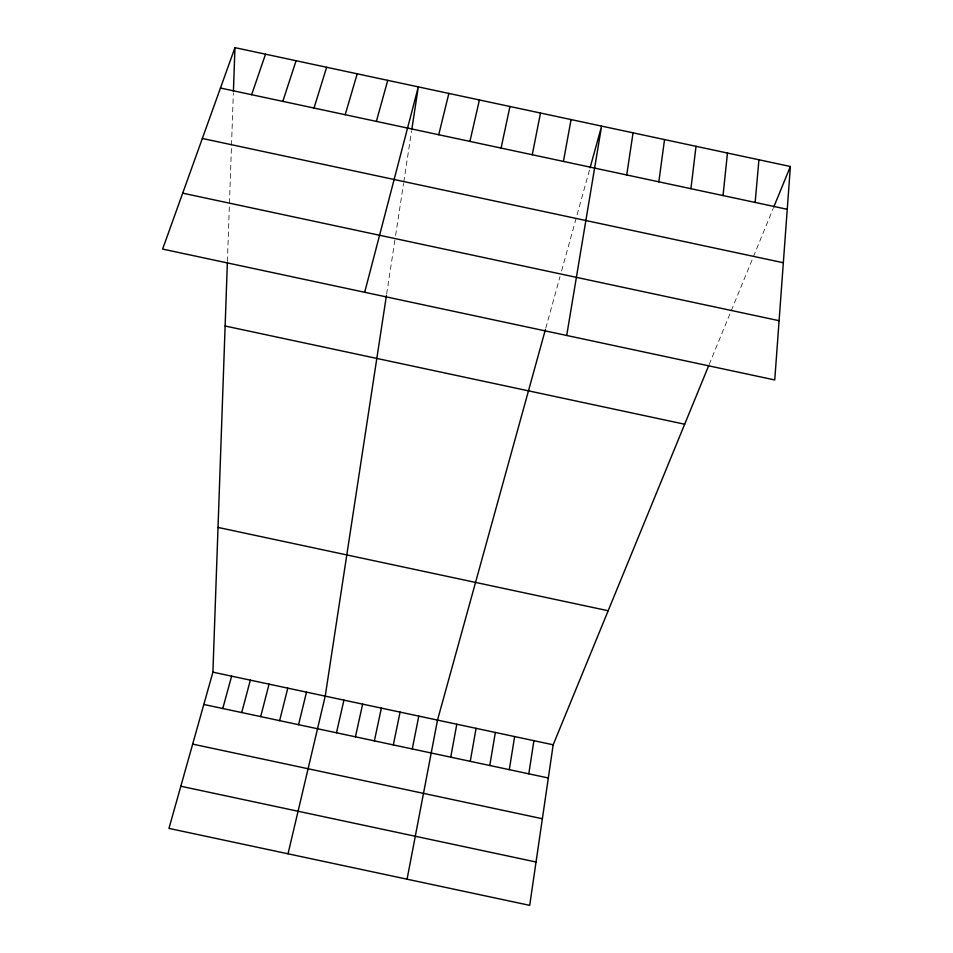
<?xml version="1.0" encoding="UTF-8"?>
<svg xmlns="http://www.w3.org/2000/svg" width="953" height="953" viewBox="0 0 953 953"><rect width="100%" height="100%" fill="white"/><g stroke="black" fill="none" stroke-linecap="round" stroke-linejoin="round"><path stroke-width="0.71" stroke-dasharray="4.76 3.57" d="M227.398 261.587L231.46 146.643M231.508 145.178L233.354 92.965M386.632 294.191L394.923 239.906M395.602 235.486L403.548 183.452M403.774 182.023L411.553 131.085M545.771 328.213L559.995 276.727M561.579 270.986L589.693 169.205M709.139 364.582L773.181 208.457"/><path stroke-width="1.43" d="M708.603 365.892L553.181 744.793L529.701 905.35L168.955 828.407L212.912 672.163L227.35 263.004M233.414 91.488L234.962 47.65L790.382 166.501L774.753 379.949L162.618 249.078L234.962 47.65M755.145 202.429L758.933 159.77M723.041 195.568L727.461 153.04M690.937 188.694L696 146.309M658.833 181.82L664.539 139.579M626.717 174.959L633.066 132.836M386.418 295.585L325.223 696.131L288.032 853.805M411.779 129.644L418.307 86.89L364.689 292.285M528.808 773.824L533.906 740.672M509.295 769.667L514.632 736.562M566.701 335.468L601.605 126.106L590.086 167.799M489.771 765.497L495.346 732.44M470.258 761.328L476.071 728.33M563.437 161.414L571.061 119.566M450.733 757.17L456.797 724.22M407.074 879.19L437.51 720.099L545.402 329.571M412.268 748.951L418.796 716.108M532.262 154.743L540.506 113.038M393.327 744.912L400.081 712.117M374.374 740.874L381.367 708.115M501.087 148.072L509.962 106.498M355.433 736.824L362.652 704.124M336.48 732.786L343.938 700.133M469.912 141.413L479.419 99.958M298.575 724.697L306.509 692.14M438.737 134.742L448.863 93.418M279.634 720.647L287.782 688.149M260.681 716.608L269.068 684.147M241.728 712.558L250.341 680.156M222.776 708.52L231.627 676.154M376.375 121.4L387.752 80.35M345.2 114.729L357.196 73.81M314.014 108.058L326.641 67.27M282.827 101.375L296.085 60.73M251.64 94.704L265.518 54.19M773.741 207.087L790.382 166.501M225.134 326.009L684.671 424.228M218.023 527.426L608.169 610.742M212.912 672.163L553.181 744.793M203.823 704.47L548.332 777.993M192.661 744.114L542.364 818.734M180.82 786.237L536.039 862.012M220.453 88.033L787.249 209.303M202.334 138.471L783.33 262.754M182.702 193.161L779.089 320.696"/></g></svg>
